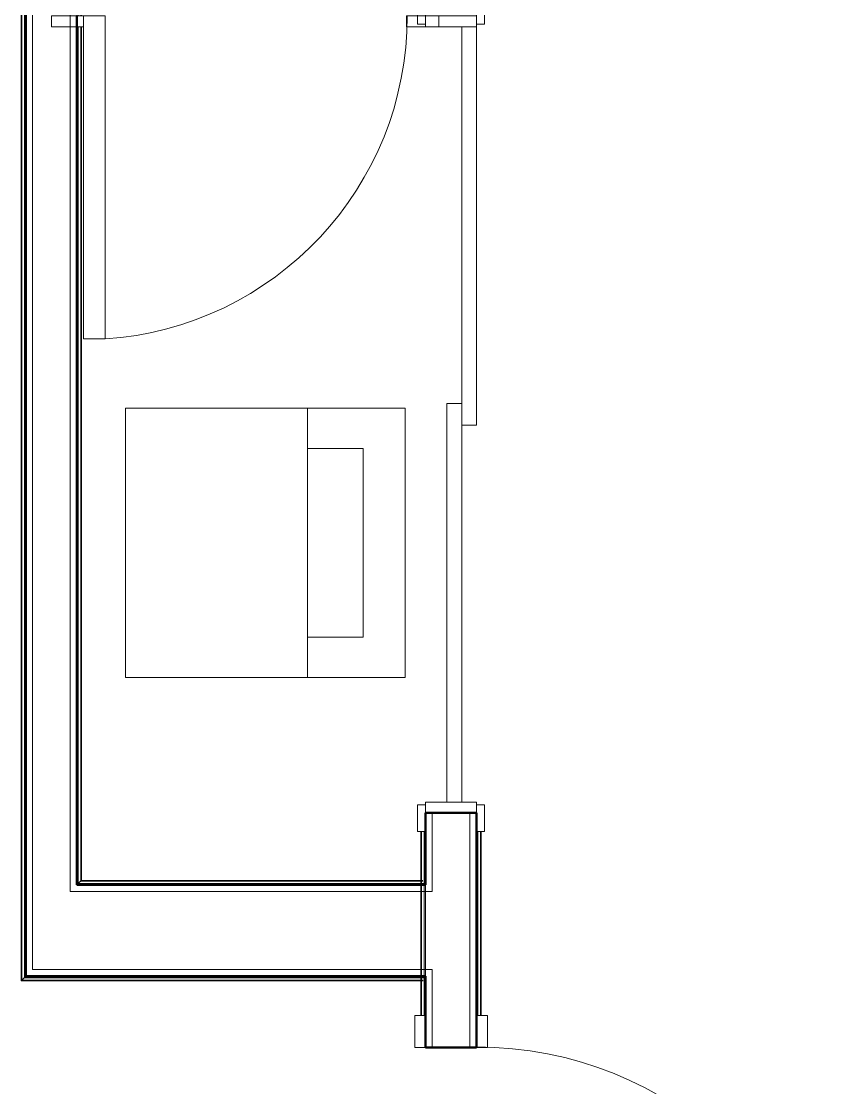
# Model space of a CAD drawing. Header units: inches. Extents: x -4218 to -1830, y 9756 to 12426.
# Drawn here: x -3636.1 to -3559.8, y 11945.8 to 12044.8 of the extents above; entities that cross this region are included whole.
import ezdxf

# ---------------------------------------------------------------- set-up
doc = ezdxf.new("R2010")
doc.units = ezdxf.units.IN
doc.header["$MEASUREMENT"] = 0
for name, color, linetype, lineweight in [('0-1', 7, 'Continuous', 5), ('0-2', 252, 'Continuous', 9), ('A-DOOR-1', 7, 'Continuous', 9), ('A-DOOR-2', 50, 'Continuous', 20), ('A-DOOR-FRAM-1', 50, 'Continuous', 20), ('A-WALL-1', 250, 'Continuous', 50), ('A-WALL-2', 10, 'Continuous', 13), ('A-WALL-3', 253, 'Continuous', 9), ('A-WALL-4', 254, 'Continuous', 9), ('A-WALL-5', 252, 'Continuous', 9), ('A-WALL-6', 7, 'Continuous', 9), ('I-WALL-1', 250, 'Continuous', 50), ('I-WALL-2', 254, 'Continuous', 9), ('I-WALL-3', 253, 'Continuous', 9), ('I-WALL-4', 252, 'Continuous', 9), ('I-WALL-5', 7, 'Continuous', 9), ('P-SANR-FIXT-1', 7, 'Continuous', 9)]:
    doc.layers.add(name, color=color, linetype=linetype, lineweight=lineweight)

# ---------------------------------------------------------------- blocks, each defined once
blk = doc.blocks.new('Basic Wall _ INT - W4BØF - _5_8 GYP - 2X4 WOOD_BATT_ - 5_8 GYP_ - ___-2677055-BACKGROUND - 1ST FLOOR')
at = {"layer": 'A-WALL-3'}
for p, q in [((-3598.549, 11969.564), (-3598.549, 11971.314)), ((-3598.9, 11965.039), (-3598.9, 11964.921)), ((-3598.9, 11964.919), (-3598.9, 11964.829)), ((-3598.9, 11964.828), (-3598.9, 11964.771)), ((-3598.9, 11964.625), (-3598.9, 11956.132)), ((-3598.549, 11956.125), (-3598.549, 11964.625)), ((-3598.9, 11955.981), (-3598.9, 11955.923)), ((-3598.9, 11955.923), (-3598.9, 11955.832)), ((-3598.9, 11955.831), (-3598.9, 11955.713)), ((-3598.549, 11949.5), (-3598.549, 11952.5))]:
    blk.add_line(p, q, dxfattribs=at)
at = {"layer": 'A-WALL-5'}
for p, q in [((-3598.9, 11969.564), (-3598.9, 11965.039)), ((-3598.549, 11964.649), (-3598.549, 11969.564)), ((-3598.962, 11965.039), (-3598.962, 11964.921)), ((-3598.962, 11964.919), (-3598.962, 11964.829)), ((-3598.962, 11964.828), (-3598.962, 11964.771)), ((-3598.962, 11964.625), (-3598.962, 11956.133)), ((-3598.674, 11964.625), (-3598.674, 11956.778)), ((-3598.962, 11955.981), (-3598.962, 11955.924)), ((-3598.674, 11956.75), (-3598.674, 11956.128)), ((-3598.549, 11952.5), (-3598.549, 11956.125)), ((-3598.962, 11955.923), (-3598.962, 11955.832)), ((-3598.962, 11955.831), (-3598.962, 11955.713)), ((-3598.9, 11955.713), (-3598.9, 11952.5))]:
    blk.add_line(p, q, dxfattribs=at)
at = {"layer": 'A-WALL-6'}
for p, q in [((-3598.962, 11969.564), (-3598.962, 11965.039)), ((-3598.674, 11969.564), (-3598.674, 11964.649)), ((-3598.674, 11956.128), (-3598.674, 11952.5)), ((-3598.962, 11955.712), (-3598.962, 11952.5))]:
    blk.add_line(p, q, dxfattribs=at)
blk = doc.blocks.new('Basic Wall _ INT - W4BØF - _5_8 GYP - 2X4 WOOD_BATT_ - 5_8 GYP_ - ___-2677054-BACKGROUND - 1ST FLOOR')
at = {"layer": 'A-WALL-3'}
blk.add_line((-3593.799, 11949.5), (-3593.799, 11952.5), dxfattribs=at)
at = {"layer": 'A-WALL-5'}
for p, q in [((-3593.799, 11952.5), (-3593.799, 11969.564)), ((-3593.448, 11969.564), (-3593.448, 11952.5))]:
    blk.add_line(p, q, dxfattribs=at)
at = {"layer": 'A-WALL-6'}
for p, q in [((-3593.674, 11952.5), (-3593.674, 11969.564)), ((-3593.385, 11969.564), (-3593.385, 11952.5))]:
    blk.add_line(p, q, dxfattribs=at)
blk = doc.blocks.new('Basic Wall _ INT - W4BØF - _5_8 GYP - 2X4 WOOD_BATT_ - 5_8 GYP_ - ___-2677058-BACKGROUND - 1ST FLOOR')
at = {"layer": 'A-WALL-3'}
for p, q in [((-3630.924, 12050.064), (-3630.924, 12045.314)), ((-3630.573, 12045.314), (-3630.573, 12050.064)), ((-3630.718, 11964.831), (-3630.573, 11964.976)), ((-3630.573, 11964.976), (-3630.51, 11965.039)), ((-3630.924, 11964.625), (-3630.9, 11964.649)), ((-3630.784, 11964.765), (-3630.722, 11964.827))]:
    blk.add_line(p, q, dxfattribs=at)
at = {"layer": 'A-WALL-5'}
for p, q in [((-3630.9, 12080.689), (-3630.924, 12080.689)), ((-3630.924, 12080.689), (-3630.924, 12051.064)), ((-3630.722, 12080.689), (-3630.784, 12080.689)), ((-3630.573, 12080.689), (-3630.718, 12080.689)), ((-3630.51, 12080.689), (-3630.573, 12080.689)), ((-3630.573, 12051.064), (-3630.573, 12080.689)), ((-3630.799, 12045.314), (-3630.799, 12050.064)), ((-3630.51, 12045.314), (-3630.51, 12050.064)), ((-3630.924, 12044.314), (-3630.924, 11964.625)), ((-3630.573, 11964.976), (-3630.573, 12044.314))]:
    blk.add_line(p, q, dxfattribs=at)
at = {"layer": 'A-WALL-6'}
for p, q in [((-3630.924, 12080.689), (-3630.881, 12080.689)), ((-3630.881, 12080.689), (-3630.799, 12080.689)), ((-3630.799, 12051.064), (-3630.799, 12080.689)), ((-3630.799, 12080.689), (-3630.51, 12080.689)), ((-3630.51, 12051.064), (-3630.51, 12080.689)), ((-3630.799, 11964.75), (-3630.799, 12044.314)), ((-3630.51, 11965.039), (-3630.51, 12044.314)), ((-3630.881, 11964.668), (-3630.924, 11964.625))]:
    blk.add_line(p, q, dxfattribs=at)
at = {"layer": 'A-WALL-6', "flags": 128}
for points in [[(-3630.51, 11965.039), (-3630.63, 11964.919), (-3630.721, 11964.828), (-3630.779, 11964.77), (-3630.799, 11964.75)], [(-3630.799, 11964.75), (-3630.802, 11964.747), (-3630.81, 11964.739), (-3630.823, 11964.726), (-3630.84, 11964.709), (-3630.86, 11964.689), (-3630.881, 11964.668)]]:
    blk.add_lwpolyline(points, dxfattribs=at)
blk = doc.blocks.new('Basic Wall _ INT - W4BØF - _5_8 GYP - 2X4 WOOD_BATT_ - 5_8 GYP_ - ___-2677059-BACKGROUND - 1ST FLOOR')
at = {"layer": 'A-WALL-3'}
for p, q in [((-3635.876, 11955.923), (-3635.814, 11955.985)), ((-3635.698, 11956.101), (-3635.674, 11956.125)), ((-3636.087, 11955.712), (-3636.025, 11955.774)), ((-3636.025, 11955.774), (-3635.879, 11955.92))]:
    blk.add_line(p, q, dxfattribs=at)
at = {"layer": 'A-WALL-5'}
for p, q in [((-3636.025, 12080.689), (-3636.087, 12080.689)), ((-3635.879, 12080.689), (-3636.025, 12080.689)), ((-3636.025, 11955.774), (-3636.025, 12080.689)), ((-3635.814, 12080.689), (-3635.876, 12080.689)), ((-3635.674, 12080.689), (-3635.698, 12080.689)), ((-3635.674, 12080.689), (-3635.674, 11956.125))]:
    blk.add_line(p, q, dxfattribs=at)
at = {"layer": 'A-WALL-6'}
for p, q in [((-3636.087, 12080.689), (-3635.799, 12080.689)), ((-3636.087, 11955.712), (-3636.087, 12080.689)), ((-3635.799, 12080.689), (-3635.799, 11956)), ((-3635.799, 12080.689), (-3635.717, 12080.689)), ((-3635.717, 12080.689), (-3635.674, 12080.689)), ((-3635.674, 11956.125), (-3635.717, 11956.082))]:
    blk.add_line(p, q, dxfattribs=at)
at = {"layer": 'A-WALL-6', "flags": 128}
for points in [[(-3635.799, 11956), (-3635.818, 11955.981), (-3635.876, 11955.923), (-3635.968, 11955.831), (-3636.087, 11955.712)], [(-3635.717, 11956.082), (-3635.738, 11956.061), (-3635.758, 11956.041), (-3635.775, 11956.024), (-3635.788, 11956.011), (-3635.796, 11956.003), (-3635.799, 11956)]]:
    blk.add_lwpolyline(points, dxfattribs=at)
blk = doc.blocks.new('SWING - SINGLE - FLUSH - 2-10 x 6-8 - PRIVACY-3199407-BACKGROUND - 1ST FLOOR')
at = {"layer": 'A-DOOR-1'}
blk.add_arc((17, 2.375), 34.067, 93.36569, 180, dxfattribs=at)
at = {"layer": 'A-DOOR-2'}
for p, q in [((15, 2.375), (15, 36.383)), ((17, 36.383), (15, 36.383)), ((17, 2.375), (17, 36.383)), ((17, 2.375), (15, 2.375))]:
    blk.add_line(p, q, dxfattribs=at)
at = {"layer": 'A-DOOR-FRAM-1'}
for p, q in [((-17, 3.375), (-20, 3.375)), ((-20, 3.375), (-20, 2.375)), ((-17, 2.375), (-17, 3.375)), ((20, 3.375), (17, 3.375)), ((17, 3.375), (17, 2.375)), ((20, 2.375), (20, 3.375)), ((-20, 2.375), (-17, 2.375)), ((17, 2.375), (20, 2.375)), ((-17, -2.375), (-20, -2.375)), ((-20, -2.375), (-20, -3.375)), ((-17, -3.375), (-17, -2.375)), ((20, -2.375), (17, -2.375)), ((17, -2.375), (17, -3.375)), ((20, -3.375), (20, -2.375)), ((-20, -3.375), (-17, -3.375)), ((17, -3.375), (20, -3.375))]:
    blk.add_line(p, q, dxfattribs=at)
blk = doc.blocks.new('Stacked Washer and Dryer - 26_x25_ - Private-1372850-BACKGROUND - 1ST FLOOR')
at = {"layer": 'P-SANR-FIXT-1'}
for p, q in [((0, 12.5), (26, 12.5)), ((0, 12.5), (0, -12.5)), ((16.90625, -12.5), (16.90625, 12.5)), ((26, 12.5), (26, -12.5)), ((22.09375, 8.75), (16.90625, 8.75)), ((22.09375, -8.75), (22.09375, 8.75)), ((16.90625, -8.75), (22.09375, -8.75)), ((26, -12.5), (0, -12.5))]:
    blk.add_line(p, q, dxfattribs=at)
blk = doc.blocks.new('Basic Wall _ INT - W8BØF - _5_8 GYP - 2X8 WOOD_BATT_ - 5_8 GYP_ - ___-2703699-BACKGROUND - 1ST FLOOR')
at = {"layer": 'I-WALL-2'}
for p, q in [((-3598.549, 11964.976), (-3598.549, 11965.039)), ((-3598.549, 11964.831), (-3598.549, 11964.976)), ((-3598.549, 11964.765), (-3598.549, 11964.827)), ((-3598.549, 11964.625), (-3598.549, 11964.649))]:
    blk.add_line(p, q, dxfattribs=at)
at = {"layer": 'I-WALL-3'}
for p, q in [((-3630.573, 11964.976), (-3630.718, 11964.831)), ((-3630.51, 11965.039), (-3630.573, 11964.976)), ((-3598.962, 11964.976), (-3598.878, 11964.976)), ((-3598.843, 11964.976), (-3598.778, 11964.976)), ((-3598.549, 11965.039), (-3598.549, 11964.828)), ((-3630.9, 11964.649), (-3630.924, 11964.625)), ((-3630.722, 11964.827), (-3630.784, 11964.765)), ((-3598.549, 11964.828), (-3598.549, 11964.77)), ((-3598.549, 11964.77), (-3598.549, 11964.75)), ((-3598.549, 11964.75), (-3598.549, 11964.739)), ((-3598.549, 11964.739), (-3598.549, 11964.726)), ((-3598.549, 11964.726), (-3598.549, 11964.689))]:
    blk.add_line(p, q, dxfattribs=at)
at = {"layer": 'I-WALL-4'}
for p, q in [((-3630.573, 11964.976), (-3598.962, 11964.976)), ((-3598.962, 11965.039), (-3598.877, 11965.039)), ((-3598.843, 11965.039), (-3598.777, 11965.039)), ((-3598.549, 11964.625), (-3630.924, 11964.625)), ((-3598.549, 11964.689), (-3598.549, 11964.668)), ((-3598.549, 11964.668), (-3598.549, 11964.625))]:
    blk.add_line(p, q, dxfattribs=at)
at = {"layer": 'I-WALL-5'}
for p, q in [((-3630.51, 11965.039), (-3598.962, 11965.039)), ((-3630.924, 11964.625), (-3630.881, 11964.668)), ((-3598.549, 11964.75), (-3630.799, 11964.75))]:
    blk.add_line(p, q, dxfattribs=at)
at = {"layer": 'I-WALL-5', "flags": 128}
for points in [[(-3630.799, 11964.75), (-3630.779, 11964.77), (-3630.721, 11964.828), (-3630.63, 11964.919), (-3630.51, 11965.039)], [(-3630.881, 11964.668), (-3630.86, 11964.689), (-3630.84, 11964.709), (-3630.823, 11964.726), (-3630.81, 11964.739), (-3630.802, 11964.747), (-3630.799, 11964.75)]]:
    blk.add_lwpolyline(points, dxfattribs=at)
blk = doc.blocks.new('Basic Wall _ INT - W8BØF - _5_8 GYP - 2X8 WOOD_BATT_ - 5_8 GYP_ - ___-2698507-BACKGROUND - 1ST FLOOR')
at = {"layer": 'I-WALL-2'}
for p, q in [((-3598.549, 11956.101), (-3598.549, 11956.125)), ((-3598.549, 11955.923), (-3598.549, 11955.985)), ((-3598.549, 11955.774), (-3598.549, 11955.92)), ((-3598.549, 11955.712), (-3598.549, 11955.774))]:
    blk.add_line(p, q, dxfattribs=at)
at = {"layer": 'I-WALL-3'}
for p, q in [((-3635.814, 11955.985), (-3635.876, 11955.923)), ((-3635.674, 11956.125), (-3635.698, 11956.101)), ((-3598.549, 11956.061), (-3598.549, 11956.011)), ((-3598.549, 11956.011), (-3598.549, 11956.003)), ((-3598.549, 11956.003), (-3598.549, 11956)), ((-3598.549, 11956), (-3598.549, 11955.923)), ((-3636.025, 11955.774), (-3636.087, 11955.712)), ((-3635.879, 11955.92), (-3636.025, 11955.774)), ((-3598.928, 11955.774), (-3598.843, 11955.774)), ((-3598.816, 11955.774), (-3598.751, 11955.774)), ((-3598.549, 11955.923), (-3598.549, 11955.712))]:
    blk.add_line(p, q, dxfattribs=at)
at = {"layer": 'I-WALL-4'}
for p, q in [((-3598.549, 11956.125), (-3635.674, 11956.125)), ((-3598.549, 11956.125), (-3598.549, 11956.082)), ((-3598.549, 11956.082), (-3598.549, 11956.061)), ((-3636.025, 11955.774), (-3598.962, 11955.774)), ((-3598.928, 11955.712), (-3598.843, 11955.712)), ((-3598.817, 11955.712), (-3598.751, 11955.712))]:
    blk.add_line(p, q, dxfattribs=at)
at = {"layer": 'I-WALL-5'}
for p, q in [((-3635.799, 11956), (-3598.549, 11956)), ((-3635.717, 11956.082), (-3635.674, 11956.125)), ((-3636.087, 11955.712), (-3598.962, 11955.712))]:
    blk.add_line(p, q, dxfattribs=at)
at = {"layer": 'I-WALL-5', "flags": 128}
for points in [[(-3636.087, 11955.712), (-3635.968, 11955.831), (-3635.876, 11955.923), (-3635.818, 11955.981), (-3635.799, 11956)], [(-3635.799, 11956), (-3635.796, 11956.003), (-3635.788, 11956.011), (-3635.775, 11956.024), (-3635.758, 11956.041), (-3635.738, 11956.061), (-3635.717, 11956.082)]]:
    blk.add_lwpolyline(points, dxfattribs=at)
blk = doc.blocks.new('SLIDING - FLUSH - 6-0 x 6-8-3203587-BACKGROUND - 1ST FLOOR')
at = {"layer": 'A-DOOR-1'}
for p, q in [((-36.25, 3), (-38.75, 3)), ((-38.75, 3), (-38.75, 2.25)), ((-36.25, 2.25), (-36.25, 3)), ((36.25, 3), (36.25, 2.25)), ((38.75, 3), (36.25, 3)), ((38.75, 2.25), (38.75, 3)), ((-38.75, 2.25), (-36.25, 2.25)), ((36.25, 2.25), (38.75, 2.25)), ((-36.25, -2.5), (-38.75, -2.5)), ((-38.75, -2.5), (-38.75, -3.25)), ((-36.25, -3.25), (-36.25, -2.5)), ((38.75, -2.5), (36.25, -2.5)), ((36.25, -2.5), (36.25, -3.25)), ((38.75, -3.25), (38.75, -2.5)), ((-38.75, -3.25), (-36.25, -3.25)), ((36.25, -3.25), (38.75, -3.25))]:
    blk.add_line(p, q, dxfattribs=at)
at = {"layer": 'A-DOOR-2'}
for p, q in [((1, 2.25), (-36, 2.25)), ((-36, 2.25), (-36, 0.875)), ((1, 0.875), (1, 2.25)), ((-36, 0.875), (1, 0.875)), ((36, 0.875), (-1, 0.875)), ((-1, 0.875), (-1, -0.5)), ((36, -0.5), (36, 0.875)), ((-1, -0.5), (36, -0.5))]:
    blk.add_line(p, q, dxfattribs=at)
at = {"layer": 'A-DOOR-FRAM-1'}
for p, q in [((-36, 2.25), (-37, 2.25)), ((-37, 2.25), (-37, -2.5)), ((-36, -2.5), (-36, 2.25)), ((37, 2.25), (36, 2.25)), ((36, 2.25), (36, -2.5)), ((37, -2.5), (37, 2.25)), ((-37, -2.5), (-36, -2.5)), ((36, -2.5), (37, -2.5))]:
    blk.add_line(p, q, dxfattribs=at)
blk = doc.blocks.new('SWING - SINGLE - FLUSH - 30_ x 80_ - MAGIC PAK DOOR - ACOUSTICAL SEAL-3199413-BACKGROUND - 1ST FLOOR')
at = {"layer": 'A-DOOR-1'}
blk.add_arc((15, 2.375), 30.067, 93.81407, 180, dxfattribs=at)
at = {"layer": 'A-DOOR-2'}
for p, q in [((13, 2.375), (13, 32.375)), ((15, 32.375), (13, 32.375)), ((15, 2.375), (15, 32.375)), ((15, 2.375), (13, 2.375))]:
    blk.add_line(p, q, dxfattribs=at)
at = {"layer": 'A-DOOR-FRAM-1'}
for p, q in [((-15, 3.375), (-18, 3.375)), ((-18, 3.375), (-18, 2.375)), ((-15, 2.375), (-15, 3.375)), ((18, 3.375), (15, 3.375)), ((15, 3.375), (15, 2.375)), ((18, 2.375), (18, 3.375)), ((-18, 2.375), (-15, 2.375)), ((15, 2.375), (18, 2.375)), ((-15, -2.375), (-18, -2.375)), ((-18, -2.375), (-18, -3.375)), ((-15, -3.375), (-15, -2.375)), ((18, -2.375), (15, -2.375)), ((15, -2.375), (15, -3.375)), ((18, -3.375), (18, -2.375)), ((-18, -3.375), (-15, -3.375)), ((15, -3.375), (18, -3.375))]:
    blk.add_line(p, q, dxfattribs=at)
blk = doc.blocks.new('CTR - 1st Phase - Unit Layouts_rvt-1-BACKGROUND - 1ST FLOOR')
at = {"layer": 'A-WALL-1'}
for p, q in [((-3635.674, 12080.689), (-3635.674, 11956.125)), ((-3630.924, 11964.625), (-3630.924, 12045.314)), ((-3593.799, 11971.314), (-3598.549, 11971.314)), ((-3598.549, 11971.314), (-3598.549, 11964.625)), ((-3593.799, 11949.5), (-3593.799, 11971.314)), ((-3635.674, 11956.125), (-3635.049, 11956.125)), ((-3635.049, 11956.125), (-3630.924, 11956.125)), ((-3598.549, 11956.125), (-3598.549, 11949.5)), ((-3598.549, 11949.5), (-3593.799, 11949.5))]:
    blk.add_line(p, q, dxfattribs=at)
at = {"layer": 'A-WALL-2'}
for p, q in [((-3635.049, 11956.75), (-3635.049, 12080.064)), ((-3631.549, 11964), (-3631.549, 12045.939)), ((-3597.924, 11971.314), (-3597.924, 11964)), ((-3594.424, 11971.314), (-3594.424, 11949.5)), ((-3630.924, 11964), (-3631.549, 11964)), ((-3630.924, 11964), (-3598.549, 11964)), ((-3598.549, 11964), (-3597.924, 11964)), ((-3631.549, 11956.75), (-3635.049, 11956.75)), ((-3630.924, 11956.75), (-3631.549, 11956.75)), ((-3630.924, 11956.75), (-3598.549, 11956.75)), ((-3598.549, 11956.75), (-3597.924, 11956.75)), ((-3597.924, 11956.75), (-3597.924, 11949.5))]:
    blk.add_line(p, q, dxfattribs=at)
at = {"layer": 'A-WALL-3'}
for p, q in [((-3635.674, 12080.689), (-3635.674, 11956.125)), ((-3630.924, 11964.649), (-3630.924, 12044.314)), ((-3598.549, 11971.314), (-3593.799, 11971.314)), ((-3598.549, 11969.564), (-3598.549, 11965.039)), ((-3593.799, 11952.5), (-3593.799, 11969.564)), ((-3630.924, 11956.125), (-3635.674, 11956.125)), ((-3598.549, 11955.712), (-3598.549, 11952.5))]:
    blk.add_line(p, q, dxfattribs=at)
at = {"layer": 'A-WALL-4'}
for p, q in [((-3598.549, 11971.314), (-3598.549, 11969.564)), ((-3598.549, 11965.039), (-3598.549, 11964.77)), ((-3630.924, 11964.625), (-3630.924, 11964.649)), ((-3598.549, 11964.649), (-3598.549, 11964.625)), ((-3598.549, 11955.981), (-3598.549, 11955.712)), ((-3598.549, 11952.5), (-3598.549, 11949.5)), ((-3593.799, 11949.5), (-3593.799, 11952.5))]:
    blk.add_line(p, q, dxfattribs=at)
at = {"layer": 'A-WALL-5'}
blk.add_line((-3593.799, 11949.5), (-3598.549, 11949.5), dxfattribs=at)
at = {"layer": 'I-WALL-1'}
for p, q in [((-3598.549, 11964.625), (-3630.924, 11964.625)), ((-3630.924, 11956.125), (-3598.549, 11956.125))]:
    blk.add_line(p, q, dxfattribs=at)
at = {"layer": 'I-WALL-2'}
for p, q in [((-3598.88, 11964.625), (-3598.962, 11964.625)), ((-3598.779, 11964.625), (-3598.843, 11964.625)), ((-3598.926, 11956.125), (-3598.843, 11956.125)), ((-3598.815, 11956.125), (-3598.751, 11956.125))]:
    blk.add_line(p, q, dxfattribs=at)
at = {"layer": 'I-WALL-3'}
for p, q in [((-3598.962, 11964.625), (-3630.924, 11964.625)), ((-3630.924, 11956.125), (-3598.962, 11956.125))]:
    blk.add_line(p, q, dxfattribs=at)
at = {"layer": '0-2'}
for name, p in [('Basic Wall _ INT - W4BØF - _5_8 GYP - 2X4 WOOD_BATT_ - 5_8 GYP_ - ___-2677055-BACKGROUND - 1ST FLOOR', (0, 0)), ('Basic Wall _ INT - W4BØF - _5_8 GYP - 2X4 WOOD_BATT_ - 5_8 GYP_ - ___-2677054-BACKGROUND - 1ST FLOOR', (0, 0)), ('Basic Wall _ INT - W4BØF - _5_8 GYP - 2X4 WOOD_BATT_ - 5_8 GYP_ - ___-2677059-BACKGROUND - 1ST FLOOR', (0, 0)), ('Basic Wall _ INT - W4BØF - _5_8 GYP - 2X4 WOOD_BATT_ - 5_8 GYP_ - ___-2677058-BACKGROUND - 1ST FLOOR', (0, 0)), ('Stacked Washer and Dryer - 26_x25_ - Private-1372850-BACKGROUND - 1ST FLOOR', (-3626.424, 11996.379)), ('Basic Wall _ INT - W8BØF - _5_8 GYP - 2X8 WOOD_BATT_ - 5_8 GYP_ - ___-2703699-BACKGROUND - 1ST FLOOR', (0, 0)), ('Basic Wall _ INT - W8BØF - _5_8 GYP - 2X8 WOOD_BATT_ - 5_8 GYP_ - ___-2698507-BACKGROUND - 1ST FLOOR', (0, 0))]:
    blk.add_blockref(name, p, dxfattribs=at)
for name, p, rotation in [('SWING - SINGLE - FLUSH - 30_ x 80_ - MAGIC PAK DOOR - ACOUSTICAL SEAL-3199413-BACKGROUND - 1ST FLOOR', (-3615.299, 12047.689), 180), ('SLIDING - FLUSH - 6-0 x 6-8-3203587-BACKGROUND - 1ST FLOOR', (-3596.049, 12008.314), 270), ('SWING - SINGLE - FLUSH - 2-10 x 6-8 - PRIVACY-3199407-BACKGROUND - 1ST FLOOR', (-3596.174, 11932.5), 270)]:
    blk.add_blockref(name, p, dxfattribs=dict(at, rotation=rotation))

msp = doc.modelspace()

# ---------------------------------------------------------------- block references
at = {"layer": '0-1'}
msp.add_blockref('CTR - 1st Phase - Unit Layouts_rvt-1-BACKGROUND - 1ST FLOOR', (0, 0), dxfattribs=at)

doc.saveas('drawing.dxf')
